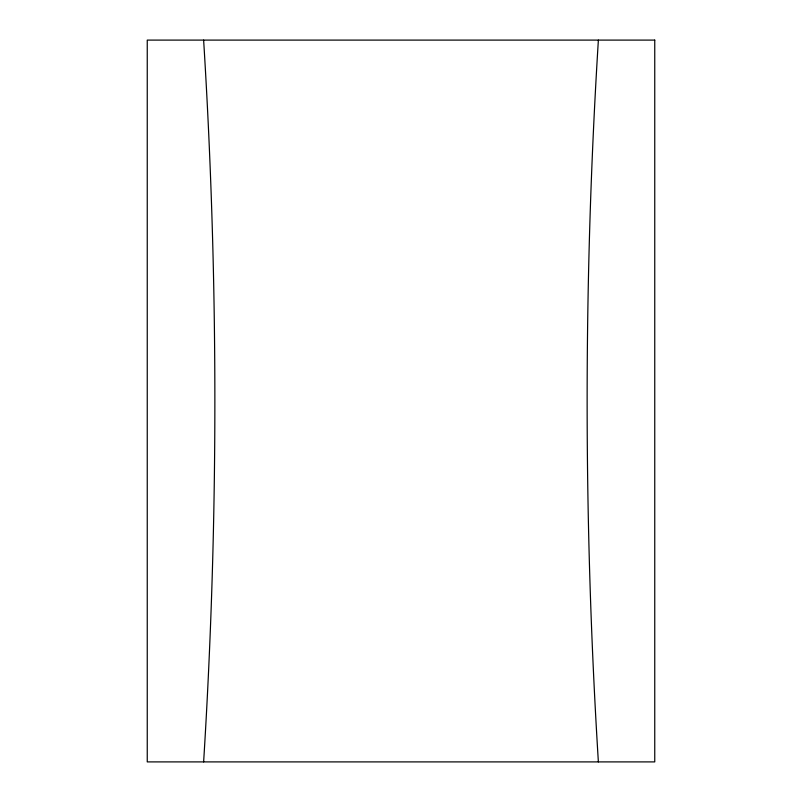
<?xml version="1.0" encoding="UTF-8"?>
<svg xmlns="http://www.w3.org/2000/svg" width="802" height="802" viewBox="0 0 802 802"><rect width="100%" height="100%" fill="white"/><g stroke="black" fill="none" stroke-linecap="round" stroke-linejoin="round"><path stroke-width="1.2" d="M203.628 761.9C218.605 521.611 218.605 280.389 203.628 40.1M598.372 40.1C583.395 280.389 583.395 521.611 598.372 761.9M654.753 40.1L147.247 40.1L147.247 761.9L654.753 761.9L654.753 40.1"/></g></svg>
